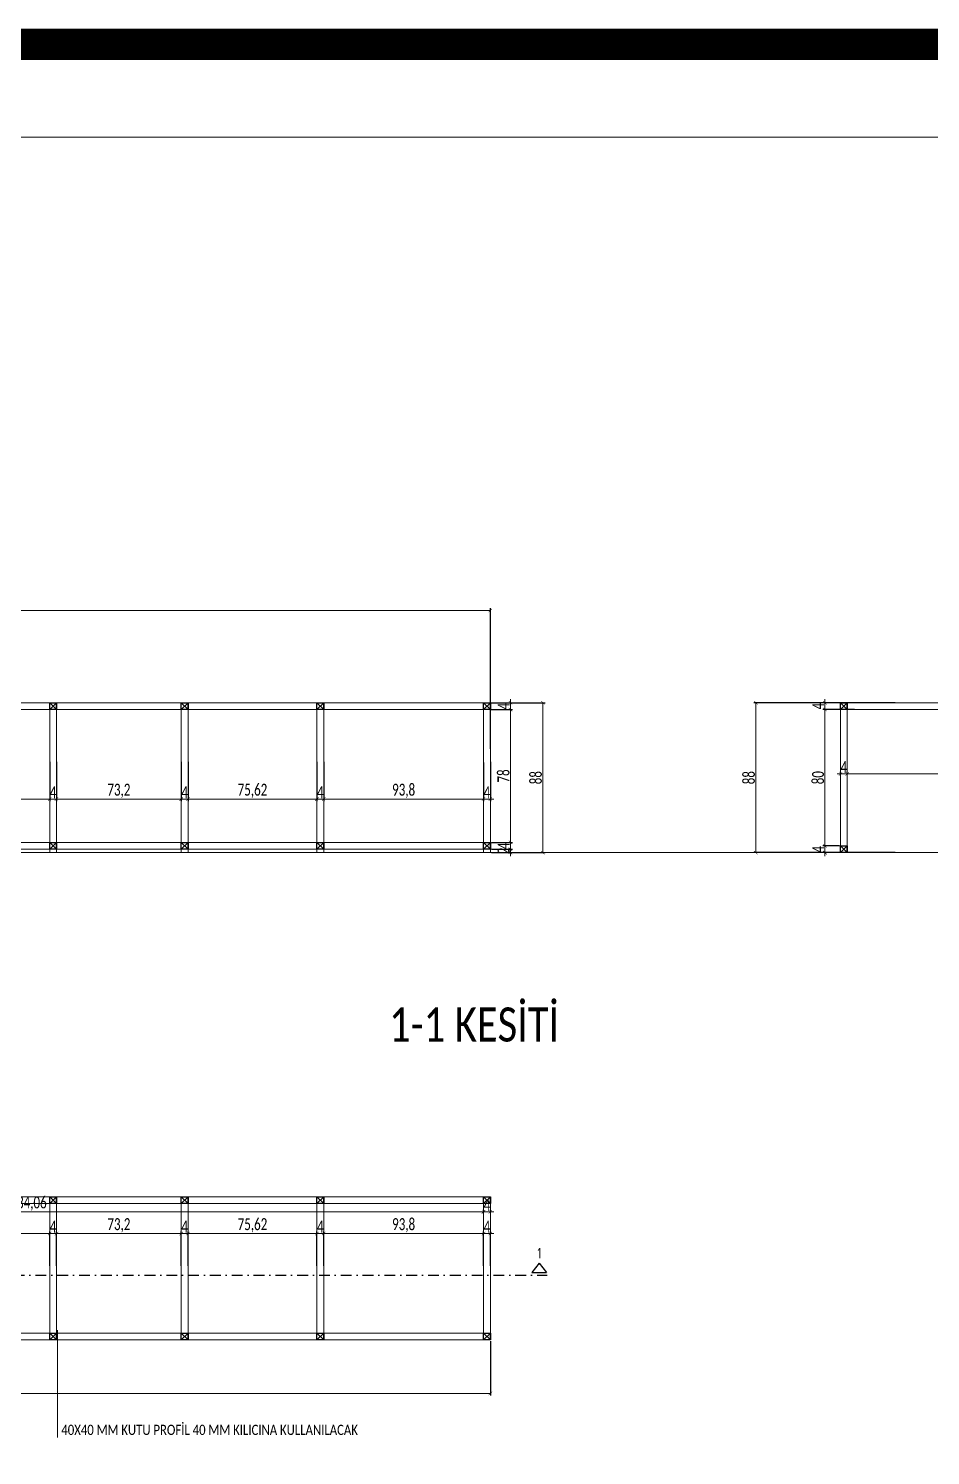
# Model space of a CAD drawing. Header units: millimetres. Extents: x -24 to 530668, y -246875 to -2983.
# Drawn here: x 273623 to 274152, y -109859 to -109021 of the extents above; entities that cross this region are included whole.
import ezdxf

# ---------------------------------------------------------------- set-up
doc = ezdxf.new("R2010")
doc.units = ezdxf.units.MM
doc.header["$PDMODE"] = 2
doc.linetypes.add('DASHDOT', pattern=[25.4, 12.7, -6.35, 0, -6.35])
doc.layers.get('0').update_dxf_attribs({"lineweight": 20})
for name, color, linetype, lineweight in [('demir-1', 103, 'Continuous', 20), ('kesitçizgisi', 7, 'DASHDOT', 25), ('KP', 167, 'Continuous', 30), ('makineekipman', 156, 'Continuous', 20), ('text', 1, 'Continuous', 20), ('ölçü', 251, 'Continuous', 5)]:
    doc.layers.add(name, color=color, linetype=linetype, lineweight=lineweight)
doc.layers.add('yazı', color=11, linetype='Continuous')
doc.styles.add('text2', font='calibri.ttf', dxfattribs={"width": 0.8})
doc.styles.add('Ölçü50', font='calibri.ttf', dxfattribs={"width": 0.7})
doc.dimstyles.new('ölçü10', dxfattribs={"dimtxt": 7, "dimasz": 2, "dimexe": 1.25, "dimexo": 0.625, "dimgap": 0.5, "dimtad": 1, "dimzin": 9, "dimtxsty": 'Ölçü50', "dimblk": 'ARCHTICK', "dimcen": 2, "dimclrd": 256, "dimclre": 256, "dimclrt": 1, "dimazin": 2, "dimtfac": 1, "dimtix": 1, "dimtmove": 0, "dimatfit": 3, "dimldrblk": 'ARCHTICK', "dimfxl": 1, "dimlwd": -1, "dimarcsym": 0})

# ---------------------------------------------------------------- blocks, each defined once
blk = doc.blocks.new('fdg')
at = {"layer": 'KP'}
blk.add_lwpolyline([(249315.5, -96506), (249319.5, -96506), (249319.5, -96510), (249315.5, -96510), (249315.5, -96506), (249319.5, -96510), (249319.5, -96506), (249315.5, -96510)], dxfattribs=at)
blk = doc.blocks.new('_ArchTick')
at = {"color": 0, "linetype": 'ByBlock', "const_width": 0.15}
blk.add_lwpolyline([(-0.5, -0.5), (0.5, 0.5)], dxfattribs=at)
blk = doc.blocks.new('*D288')
at = {"layer": 'DEFPOINTS', "color": 0, "transparency": 16777216}
for p in [(273634.94, -109728.56), (273429.9, -109748.07), (273634.94, -109748.07)]:
    blk.add_point(p, dxfattribs=at)
at = {"layer": 'ölçü', "lineweight": -2, "transparency": 16777216}
for p, q in [((273429.9, -109747.45), (273429.9, -109727.31)), ((273634.94, -109747.45), (273634.94, -109727.31))]:
    blk.add_line(p, q, dxfattribs=at)
at = {"layer": 'ölçü', "transparency": 16777216}
blk.add_line((273429.9, -109728.56), (273634.94, -109728.56), dxfattribs=at)
at = {"layer": 'ölçü', "transparency": 16777216, "xscale": 2, "yscale": 2, "zscale": 2, "rotation": 180}
blk.add_blockref('_ArchTick', (273429.9, -109728.56), dxfattribs=at)
at = {"layer": 'ölçü', "transparency": 16777216, "xscale": 2, "yscale": 2, "zscale": 2}
blk.add_blockref('_ArchTick', (273634.94, -109728.56), dxfattribs=at)
at = {"layer": 'ölçü', "color": 1, "transparency": 16777216, "insert": (273532.42, -109723.75), "char_height": 7, "attachment_point": 5, "style": 'Ölçü50'}
blk.add_mtext('205,05', dxfattribs=at)
blk = doc.blocks.new('*D289')
at = {"layer": 'DEFPOINTS', "color": 0, "transparency": 16777216}
for p in [(273638.94, -109728.56), (273634.94, -109748.07), (273638.94, -109748.07)]:
    blk.add_point(p, dxfattribs=at)
at = {"layer": 'ölçü', "lineweight": -2, "transparency": 16777216}
for p, q in [((273634.94, -109747.45), (273634.94, -109727.31)), ((273638.94, -109747.45), (273638.94, -109727.31))]:
    blk.add_line(p, q, dxfattribs=at)
at = {"layer": 'ölçü', "transparency": 16777216}
for p, q in [((273634.94, -109728.56), (273632.94, -109728.56)), ((273634.94, -109728.56), (273638.94, -109728.56)), ((273638.94, -109728.56), (273640.94, -109728.56))]:
    blk.add_line(p, q, dxfattribs=at)
at = {"layer": 'ölçü', "transparency": 16777216, "xscale": 2, "yscale": 2, "zscale": 2}
blk.add_blockref('_ArchTick', (273634.94, -109728.56), dxfattribs=at)
at = {"layer": 'ölçü', "transparency": 16777216, "xscale": 2, "yscale": 2, "zscale": 2, "rotation": 180}
blk.add_blockref('_ArchTick', (273638.94, -109728.56), dxfattribs=at)
at = {"layer": 'ölçü', "color": 1, "transparency": 16777216, "insert": (273636.94, -109724.55), "char_height": 7, "attachment_point": 5, "style": 'Ölçü50'}
blk.add_mtext('4', dxfattribs=at)
blk = doc.blocks.new('*D290')
at = {"layer": 'DEFPOINTS', "color": 0, "transparency": 16777216}
for p in [(273712.15, -109728.56), (273638.94, -109748.07), (273712.15, -109748.07)]:
    blk.add_point(p, dxfattribs=at)
at = {"layer": 'ölçü', "lineweight": -2, "transparency": 16777216}
for p, q in [((273638.94, -109747.45), (273638.94, -109727.31)), ((273712.15, -109747.45), (273712.15, -109727.31))]:
    blk.add_line(p, q, dxfattribs=at)
at = {"layer": 'ölçü', "transparency": 16777216}
blk.add_line((273638.94, -109728.56), (273712.15, -109728.56), dxfattribs=at)
at = {"layer": 'ölçü', "transparency": 16777216, "xscale": 2, "yscale": 2, "zscale": 2, "rotation": 180}
blk.add_blockref('_ArchTick', (273638.94, -109728.56), dxfattribs=at)
at = {"layer": 'ölçü', "transparency": 16777216, "xscale": 2, "yscale": 2, "zscale": 2}
blk.add_blockref('_ArchTick', (273712.15, -109728.56), dxfattribs=at)
at = {"layer": 'ölçü', "color": 1, "transparency": 16777216, "insert": (273675.55, -109723.75), "char_height": 7, "attachment_point": 5, "style": 'Ölçü50'}
blk.add_mtext('73,2', dxfattribs=at)
blk = doc.blocks.new('*D291')
at = {"layer": 'DEFPOINTS', "color": 0, "transparency": 16777216}
for p in [(273716.15, -109728.56), (273712.15, -109748.07), (273716.15, -109748.07)]:
    blk.add_point(p, dxfattribs=at)
at = {"layer": 'ölçü', "lineweight": -2, "transparency": 16777216}
for p, q in [((273712.15, -109747.45), (273712.15, -109727.31)), ((273716.15, -109747.45), (273716.15, -109727.31))]:
    blk.add_line(p, q, dxfattribs=at)
at = {"layer": 'ölçü', "transparency": 16777216}
for p, q in [((273712.15, -109728.56), (273710.15, -109728.56)), ((273712.15, -109728.56), (273716.15, -109728.56)), ((273716.15, -109728.56), (273718.15, -109728.56))]:
    blk.add_line(p, q, dxfattribs=at)
at = {"layer": 'ölçü', "transparency": 16777216, "xscale": 2, "yscale": 2, "zscale": 2}
blk.add_blockref('_ArchTick', (273712.15, -109728.56), dxfattribs=at)
at = {"layer": 'ölçü', "transparency": 16777216, "xscale": 2, "yscale": 2, "zscale": 2, "rotation": 180}
blk.add_blockref('_ArchTick', (273716.15, -109728.56), dxfattribs=at)
at = {"layer": 'ölçü', "color": 1, "transparency": 16777216, "insert": (273714.15, -109724.55), "char_height": 7, "attachment_point": 5, "style": 'Ölçü50'}
blk.add_mtext('4', dxfattribs=at)
blk = doc.blocks.new('*D292')
at = {"layer": 'DEFPOINTS', "color": 0, "transparency": 16777216}
for p in [(273791.77, -109728.56), (273716.15, -109748.07), (273791.77, -109748.07)]:
    blk.add_point(p, dxfattribs=at)
at = {"layer": 'ölçü', "lineweight": -2, "transparency": 16777216}
for p, q in [((273716.15, -109747.45), (273716.15, -109727.31)), ((273791.77, -109747.45), (273791.77, -109727.31))]:
    blk.add_line(p, q, dxfattribs=at)
at = {"layer": 'ölçü', "transparency": 16777216}
blk.add_line((273716.15, -109728.56), (273791.77, -109728.56), dxfattribs=at)
at = {"layer": 'ölçü', "transparency": 16777216, "xscale": 2, "yscale": 2, "zscale": 2, "rotation": 180}
blk.add_blockref('_ArchTick', (273716.15, -109728.56), dxfattribs=at)
at = {"layer": 'ölçü', "transparency": 16777216, "xscale": 2, "yscale": 2, "zscale": 2}
blk.add_blockref('_ArchTick', (273791.77, -109728.56), dxfattribs=at)
at = {"layer": 'ölçü', "color": 1, "transparency": 16777216, "insert": (273753.96, -109723.75), "char_height": 7, "attachment_point": 5, "style": 'Ölçü50'}
blk.add_mtext('75,62', dxfattribs=at)
blk = doc.blocks.new('*D293')
at = {"layer": 'DEFPOINTS', "color": 0, "transparency": 16777216}
for p in [(273795.77, -109728.56), (273791.77, -109748.07), (273795.77, -109748.07)]:
    blk.add_point(p, dxfattribs=at)
at = {"layer": 'ölçü', "lineweight": -2, "transparency": 16777216}
for p, q in [((273791.77, -109747.45), (273791.77, -109727.31)), ((273795.77, -109747.45), (273795.77, -109727.31))]:
    blk.add_line(p, q, dxfattribs=at)
at = {"layer": 'ölçü', "transparency": 16777216}
for p, q in [((273791.77, -109728.56), (273789.77, -109728.56)), ((273791.77, -109728.56), (273795.77, -109728.56)), ((273795.77, -109728.56), (273797.77, -109728.56))]:
    blk.add_line(p, q, dxfattribs=at)
at = {"layer": 'ölçü', "transparency": 16777216, "xscale": 2, "yscale": 2, "zscale": 2}
blk.add_blockref('_ArchTick', (273791.77, -109728.56), dxfattribs=at)
at = {"layer": 'ölçü', "transparency": 16777216, "xscale": 2, "yscale": 2, "zscale": 2, "rotation": 180}
blk.add_blockref('_ArchTick', (273795.77, -109728.56), dxfattribs=at)
at = {"layer": 'ölçü', "color": 1, "transparency": 16777216, "insert": (273793.77, -109724.55), "char_height": 7, "attachment_point": 5, "style": 'Ölçü50'}
blk.add_mtext('4', dxfattribs=at)
blk = doc.blocks.new('*D294')
at = {"layer": 'DEFPOINTS', "color": 0, "transparency": 16777216}
for p in [(273889.57, -109728.56), (273795.77, -109748.07), (273889.57, -109748.07)]:
    blk.add_point(p, dxfattribs=at)
at = {"layer": 'ölçü', "lineweight": -2, "transparency": 16777216}
for p, q in [((273795.77, -109747.45), (273795.77, -109727.31)), ((273889.57, -109747.45), (273889.57, -109727.31))]:
    blk.add_line(p, q, dxfattribs=at)
at = {"layer": 'ölçü', "transparency": 16777216}
blk.add_line((273795.77, -109728.56), (273889.57, -109728.56), dxfattribs=at)
at = {"layer": 'ölçü', "transparency": 16777216, "xscale": 2, "yscale": 2, "zscale": 2, "rotation": 180}
blk.add_blockref('_ArchTick', (273795.77, -109728.56), dxfattribs=at)
at = {"layer": 'ölçü', "transparency": 16777216, "xscale": 2, "yscale": 2, "zscale": 2}
blk.add_blockref('_ArchTick', (273889.57, -109728.56), dxfattribs=at)
at = {"layer": 'ölçü', "color": 1, "transparency": 16777216, "insert": (273842.67, -109723.75), "char_height": 7, "attachment_point": 5, "style": 'Ölçü50'}
blk.add_mtext('93,8', dxfattribs=at)
blk = doc.blocks.new('*D295')
at = {"layer": 'DEFPOINTS', "color": 0, "transparency": 16777216}
for p in [(273893.57, -109728.56), (273889.57, -109748.07), (273893.57, -109748.07)]:
    blk.add_point(p, dxfattribs=at)
at = {"layer": 'ölçü', "lineweight": -2, "transparency": 16777216}
for p, q in [((273889.57, -109747.45), (273889.57, -109727.31)), ((273893.57, -109747.45), (273893.57, -109727.31))]:
    blk.add_line(p, q, dxfattribs=at)
at = {"layer": 'ölçü', "transparency": 16777216}
for p, q in [((273889.57, -109728.56), (273887.57, -109728.56)), ((273889.57, -109728.56), (273893.57, -109728.56)), ((273893.57, -109728.56), (273895.57, -109728.56))]:
    blk.add_line(p, q, dxfattribs=at)
at = {"layer": 'ölçü', "transparency": 16777216, "xscale": 2, "yscale": 2, "zscale": 2}
blk.add_blockref('_ArchTick', (273889.57, -109728.56), dxfattribs=at)
at = {"layer": 'ölçü', "transparency": 16777216, "xscale": 2, "yscale": 2, "zscale": 2, "rotation": 180}
blk.add_blockref('_ArchTick', (273893.57, -109728.56), dxfattribs=at)
at = {"layer": 'ölçü', "color": 1, "transparency": 16777216, "insert": (273891.57, -109724.55), "char_height": 7, "attachment_point": 5, "style": 'Ölçü50'}
blk.add_mtext('4', dxfattribs=at)
blk = doc.blocks.new('*D297')
at = {"layer": 'DEFPOINTS', "color": 0, "transparency": 16777216}
for p in [(272827.69, -109791), (273893.57, -109791), (273893.57, -109822.35)]:
    blk.add_point(p, dxfattribs=at)
at = {"layer": 'ölçü', "lineweight": -2, "transparency": 16777216}
for p, q in [((272827.69, -109791.63), (272827.69, -109823.6)), ((273893.57, -109791.63), (273893.57, -109823.6))]:
    blk.add_line(p, q, dxfattribs=at)
at = {"layer": 'ölçü', "transparency": 16777216}
blk.add_line((272827.69, -109822.35), (273893.57, -109822.35), dxfattribs=at)
at = {"layer": 'ölçü', "transparency": 16777216, "xscale": 2, "yscale": 2, "zscale": 2, "rotation": 180}
blk.add_blockref('_ArchTick', (272827.69, -109822.35), dxfattribs=at)
at = {"layer": 'ölçü', "transparency": 16777216, "xscale": 2, "yscale": 2, "zscale": 2}
blk.add_blockref('_ArchTick', (273893.57, -109822.35), dxfattribs=at)
at = {"layer": 'ölçü', "color": 1, "transparency": 16777216, "insert": (273360.63, -109817.53), "char_height": 7, "attachment_point": 5, "style": 'Ölçü50'}
blk.add_mtext('1065,88', dxfattribs=at)
blk = doc.blocks.new('*D311')
at = {"layer": 'DEFPOINTS', "color": 0, "transparency": 16777216}
for p in [(273429.9, -109451.05), (273634.94, -109451.05), (273634.94, -109473.6)]:
    blk.add_point(p, dxfattribs=at)
at = {"layer": 'ölçü', "lineweight": -2, "transparency": 16777216}
for p, q in [((273429.9, -109451.68), (273429.9, -109474.85)), ((273634.94, -109451.68), (273634.94, -109474.85))]:
    blk.add_line(p, q, dxfattribs=at)
at = {"layer": 'ölçü', "transparency": 16777216}
blk.add_line((273429.9, -109473.6), (273634.94, -109473.6), dxfattribs=at)
at = {"layer": 'ölçü', "transparency": 16777216, "xscale": 2, "yscale": 2, "zscale": 2, "rotation": 180}
blk.add_blockref('_ArchTick', (273429.9, -109473.6), dxfattribs=at)
at = {"layer": 'ölçü', "transparency": 16777216, "xscale": 2, "yscale": 2, "zscale": 2}
blk.add_blockref('_ArchTick', (273634.94, -109473.6), dxfattribs=at)
at = {"layer": 'ölçü', "color": 1, "transparency": 16777216, "insert": (273532.42, -109468.78), "char_height": 7, "attachment_point": 5, "style": 'Ölçü50'}
blk.add_mtext('205,05', dxfattribs=at)
blk = doc.blocks.new('*D312')
at = {"layer": 'DEFPOINTS', "color": 0, "transparency": 16777216}
for p in [(273634.94, -109451.05), (273638.94, -109451.05), (273638.94, -109473.6)]:
    blk.add_point(p, dxfattribs=at)
at = {"layer": 'ölçü', "lineweight": -2, "transparency": 16777216}
for p, q in [((273634.94, -109451.68), (273634.94, -109474.85)), ((273638.94, -109451.68), (273638.94, -109474.85))]:
    blk.add_line(p, q, dxfattribs=at)
at = {"layer": 'ölçü', "transparency": 16777216}
for p, q in [((273634.94, -109473.6), (273632.94, -109473.6)), ((273634.94, -109473.6), (273638.94, -109473.6)), ((273638.94, -109473.6), (273640.94, -109473.6))]:
    blk.add_line(p, q, dxfattribs=at)
at = {"layer": 'ölçü', "transparency": 16777216, "xscale": 2, "yscale": 2, "zscale": 2}
blk.add_blockref('_ArchTick', (273634.94, -109473.6), dxfattribs=at)
at = {"layer": 'ölçü', "transparency": 16777216, "xscale": 2, "yscale": 2, "zscale": 2, "rotation": 180}
blk.add_blockref('_ArchTick', (273638.94, -109473.6), dxfattribs=at)
at = {"layer": 'ölçü', "color": 1, "transparency": 16777216, "insert": (273636.94, -109469.58), "char_height": 7, "attachment_point": 5, "style": 'Ölçü50'}
blk.add_mtext('4', dxfattribs=at)
blk = doc.blocks.new('*D313')
at = {"layer": 'DEFPOINTS', "color": 0, "transparency": 16777216}
for p in [(273638.94, -109451.05), (273712.15, -109451.05), (273712.15, -109473.6)]:
    blk.add_point(p, dxfattribs=at)
at = {"layer": 'ölçü', "lineweight": -2, "transparency": 16777216}
for p, q in [((273638.94, -109451.68), (273638.94, -109474.85)), ((273712.15, -109451.68), (273712.15, -109474.85))]:
    blk.add_line(p, q, dxfattribs=at)
at = {"layer": 'ölçü', "transparency": 16777216}
blk.add_line((273638.94, -109473.6), (273712.15, -109473.6), dxfattribs=at)
at = {"layer": 'ölçü', "transparency": 16777216, "xscale": 2, "yscale": 2, "zscale": 2, "rotation": 180}
blk.add_blockref('_ArchTick', (273638.94, -109473.6), dxfattribs=at)
at = {"layer": 'ölçü', "transparency": 16777216, "xscale": 2, "yscale": 2, "zscale": 2}
blk.add_blockref('_ArchTick', (273712.15, -109473.6), dxfattribs=at)
at = {"layer": 'ölçü', "color": 1, "transparency": 16777216, "insert": (273675.55, -109468.78), "char_height": 7, "attachment_point": 5, "style": 'Ölçü50'}
blk.add_mtext('73,2', dxfattribs=at)
blk = doc.blocks.new('*D314')
at = {"layer": 'DEFPOINTS', "color": 0, "transparency": 16777216}
for p in [(273712.15, -109451.05), (273716.15, -109451.05), (273716.15, -109473.6)]:
    blk.add_point(p, dxfattribs=at)
at = {"layer": 'ölçü', "lineweight": -2, "transparency": 16777216}
for p, q in [((273712.15, -109451.68), (273712.15, -109474.85)), ((273716.15, -109451.68), (273716.15, -109474.85))]:
    blk.add_line(p, q, dxfattribs=at)
at = {"layer": 'ölçü', "transparency": 16777216}
for p, q in [((273712.15, -109473.6), (273710.15, -109473.6)), ((273712.15, -109473.6), (273716.15, -109473.6)), ((273716.15, -109473.6), (273718.15, -109473.6))]:
    blk.add_line(p, q, dxfattribs=at)
at = {"layer": 'ölçü', "transparency": 16777216, "xscale": 2, "yscale": 2, "zscale": 2}
blk.add_blockref('_ArchTick', (273712.15, -109473.6), dxfattribs=at)
at = {"layer": 'ölçü', "transparency": 16777216, "xscale": 2, "yscale": 2, "zscale": 2, "rotation": 180}
blk.add_blockref('_ArchTick', (273716.15, -109473.6), dxfattribs=at)
at = {"layer": 'ölçü', "color": 1, "transparency": 16777216, "insert": (273714.15, -109469.58), "char_height": 7, "attachment_point": 5, "style": 'Ölçü50'}
blk.add_mtext('4', dxfattribs=at)
blk = doc.blocks.new('*D315')
at = {"layer": 'DEFPOINTS', "color": 0, "transparency": 16777216}
for p in [(273716.15, -109451.05), (273791.77, -109451.05), (273791.77, -109473.6)]:
    blk.add_point(p, dxfattribs=at)
at = {"layer": 'ölçü', "lineweight": -2, "transparency": 16777216}
for p, q in [((273716.15, -109451.68), (273716.15, -109474.85)), ((273791.77, -109451.68), (273791.77, -109474.85))]:
    blk.add_line(p, q, dxfattribs=at)
at = {"layer": 'ölçü', "transparency": 16777216}
blk.add_line((273716.15, -109473.6), (273791.77, -109473.6), dxfattribs=at)
at = {"layer": 'ölçü', "transparency": 16777216, "xscale": 2, "yscale": 2, "zscale": 2, "rotation": 180}
blk.add_blockref('_ArchTick', (273716.15, -109473.6), dxfattribs=at)
at = {"layer": 'ölçü', "transparency": 16777216, "xscale": 2, "yscale": 2, "zscale": 2}
blk.add_blockref('_ArchTick', (273791.77, -109473.6), dxfattribs=at)
at = {"layer": 'ölçü', "color": 1, "transparency": 16777216, "insert": (273753.96, -109468.78), "char_height": 7, "attachment_point": 5, "style": 'Ölçü50'}
blk.add_mtext('75,62', dxfattribs=at)
blk = doc.blocks.new('*D316')
at = {"layer": 'DEFPOINTS', "color": 0, "transparency": 16777216}
for p in [(273791.77, -109451.05), (273795.77, -109451.05), (273795.77, -109473.6)]:
    blk.add_point(p, dxfattribs=at)
at = {"layer": 'ölçü', "lineweight": -2, "transparency": 16777216}
for p, q in [((273791.77, -109451.68), (273791.77, -109474.85)), ((273795.77, -109451.68), (273795.77, -109474.85))]:
    blk.add_line(p, q, dxfattribs=at)
at = {"layer": 'ölçü', "transparency": 16777216}
for p, q in [((273791.77, -109473.6), (273789.77, -109473.6)), ((273791.77, -109473.6), (273795.77, -109473.6)), ((273795.77, -109473.6), (273797.77, -109473.6))]:
    blk.add_line(p, q, dxfattribs=at)
at = {"layer": 'ölçü', "transparency": 16777216, "xscale": 2, "yscale": 2, "zscale": 2}
blk.add_blockref('_ArchTick', (273791.77, -109473.6), dxfattribs=at)
at = {"layer": 'ölçü', "transparency": 16777216, "xscale": 2, "yscale": 2, "zscale": 2, "rotation": 180}
blk.add_blockref('_ArchTick', (273795.77, -109473.6), dxfattribs=at)
at = {"layer": 'ölçü', "color": 1, "transparency": 16777216, "insert": (273793.77, -109469.58), "char_height": 7, "attachment_point": 5, "style": 'Ölçü50'}
blk.add_mtext('4', dxfattribs=at)
blk = doc.blocks.new('*D317')
at = {"layer": 'DEFPOINTS', "color": 0, "transparency": 16777216}
for p in [(273795.77, -109451.05), (273889.57, -109451.42), (273889.57, -109473.6)]:
    blk.add_point(p, dxfattribs=at)
at = {"layer": 'ölçü', "lineweight": -2, "transparency": 16777216}
for p, q in [((273795.77, -109451.68), (273795.77, -109474.85)), ((273889.57, -109452.05), (273889.57, -109474.85))]:
    blk.add_line(p, q, dxfattribs=at)
at = {"layer": 'ölçü', "transparency": 16777216}
blk.add_line((273795.77, -109473.6), (273889.57, -109473.6), dxfattribs=at)
at = {"layer": 'ölçü', "transparency": 16777216, "xscale": 2, "yscale": 2, "zscale": 2, "rotation": 180}
blk.add_blockref('_ArchTick', (273795.77, -109473.6), dxfattribs=at)
at = {"layer": 'ölçü', "transparency": 16777216, "xscale": 2, "yscale": 2, "zscale": 2}
blk.add_blockref('_ArchTick', (273889.57, -109473.6), dxfattribs=at)
at = {"layer": 'ölçü', "color": 1, "transparency": 16777216, "insert": (273842.67, -109468.78), "char_height": 7, "attachment_point": 5, "style": 'Ölçü50'}
blk.add_mtext('93,8', dxfattribs=at)
blk = doc.blocks.new('*D318')
at = {"layer": 'DEFPOINTS', "color": 0, "transparency": 16777216}
for p in [(273889.57, -109451.42), (273893.57, -109451.05), (273893.57, -109473.6)]:
    blk.add_point(p, dxfattribs=at)
at = {"layer": 'ölçü', "lineweight": -2, "transparency": 16777216}
for p, q in [((273893.57, -109451.68), (273893.57, -109474.85)), ((273889.57, -109452.05), (273889.57, -109474.85))]:
    blk.add_line(p, q, dxfattribs=at)
at = {"layer": 'ölçü', "transparency": 16777216}
for p, q in [((273889.57, -109473.6), (273887.57, -109473.6)), ((273889.57, -109473.6), (273893.57, -109473.6)), ((273893.57, -109473.6), (273895.57, -109473.6))]:
    blk.add_line(p, q, dxfattribs=at)
at = {"layer": 'ölçü', "transparency": 16777216, "xscale": 2, "yscale": 2, "zscale": 2}
blk.add_blockref('_ArchTick', (273889.57, -109473.6), dxfattribs=at)
at = {"layer": 'ölçü', "transparency": 16777216, "xscale": 2, "yscale": 2, "zscale": 2, "rotation": 180}
blk.add_blockref('_ArchTick', (273893.57, -109473.6), dxfattribs=at)
at = {"layer": 'ölçü', "color": 1, "transparency": 16777216, "insert": (273891.57, -109469.58), "char_height": 7, "attachment_point": 5, "style": 'Ölçü50'}
blk.add_mtext('4', dxfattribs=at)
blk = doc.blocks.new('*D319')
at = {"layer": 'DEFPOINTS', "color": 0, "transparency": 16777216}
for p in [(273893.38, -109417.03), (273893.38, -109421.03), (273905.38, -109421.03)]:
    blk.add_point(p, dxfattribs=at)
at = {"layer": 'ölçü', "lineweight": -2, "transparency": 16777216}
for p, q in [((273894.01, -109417.03), (273906.63, -109417.03)), ((273894.01, -109421.03), (273906.63, -109421.03))]:
    blk.add_line(p, q, dxfattribs=at)
at = {"layer": 'ölçü', "transparency": 16777216}
for p, q in [((273905.38, -109417.03), (273905.38, -109415.03)), ((273905.38, -109417.03), (273905.38, -109421.03)), ((273905.38, -109421.03), (273905.38, -109423.03))]:
    blk.add_line(p, q, dxfattribs=at)
at = {"layer": 'ölçü', "transparency": 16777216, "xscale": 2, "yscale": 2, "zscale": 2}
for p, rotation in [((273905.38, -109417.03), 270), ((273905.38, -109421.03), 90)]:
    blk.add_blockref('_ArchTick', p, dxfattribs=dict(at, rotation=rotation))
at = {"layer": 'ölçü', "color": 1, "transparency": 16777216, "insert": (273901.36, -109419.03), "char_height": 7, "attachment_point": 5, "rotation": 90, "style": 'Ölçü50'}
blk.add_mtext('4', dxfattribs=at)
blk = doc.blocks.new('*D320')
at = {"layer": 'DEFPOINTS', "color": 0, "transparency": 16777216}
for p in [(273893.38, -109421.03), (273893.57, -109499.03), (273905.38, -109499.03)]:
    blk.add_point(p, dxfattribs=at)
at = {"layer": 'ölçü', "lineweight": -2, "transparency": 16777216}
for p, q in [((273894.01, -109421.03), (273906.63, -109421.03)), ((273894.19, -109499.03), (273906.63, -109499.03))]:
    blk.add_line(p, q, dxfattribs=at)
at = {"layer": 'ölçü', "transparency": 16777216}
blk.add_line((273905.38, -109421.03), (273905.38, -109499.03), dxfattribs=at)
at = {"layer": 'ölçü', "transparency": 16777216, "xscale": 2, "yscale": 2, "zscale": 2}
for p, rotation in [((273905.38, -109421.03), 90), ((273905.38, -109499.03), 270)]:
    blk.add_blockref('_ArchTick', p, dxfattribs=dict(at, rotation=rotation))
at = {"layer": 'ölçü', "color": 1, "transparency": 16777216, "insert": (273901.29, -109460.03), "char_height": 7, "attachment_point": 5, "rotation": 90, "style": 'Ölçü50'}
blk.add_mtext('78', dxfattribs=at)
blk = doc.blocks.new('*D321')
at = {"layer": 'DEFPOINTS', "color": 0, "transparency": 16777216}
for p in [(273893.57, -109499.03), (273893.57, -109503.03), (273905.38, -109503.03)]:
    blk.add_point(p, dxfattribs=at)
at = {"layer": 'ölçü', "lineweight": -2, "transparency": 16777216}
for p, q in [((273894.19, -109499.03), (273906.63, -109499.03)), ((273894.19, -109503.03), (273906.63, -109503.03))]:
    blk.add_line(p, q, dxfattribs=at)
at = {"layer": 'ölçü', "transparency": 16777216}
for p, q in [((273905.38, -109499.03), (273905.38, -109497.03)), ((273905.38, -109499.03), (273905.38, -109503.03)), ((273905.38, -109503.03), (273905.38, -109505.03))]:
    blk.add_line(p, q, dxfattribs=at)
at = {"layer": 'ölçü', "transparency": 16777216, "xscale": 2, "yscale": 2, "zscale": 2}
for p, rotation in [((273905.38, -109499.03), 270), ((273905.38, -109503.03), 90)]:
    blk.add_blockref('_ArchTick', p, dxfattribs=dict(at, rotation=rotation))
at = {"layer": 'ölçü', "color": 1, "transparency": 16777216, "insert": (273901.36, -109501.03), "char_height": 7, "attachment_point": 5, "rotation": 90, "style": 'Ölçü50'}
blk.add_mtext('4', dxfattribs=at)
blk = doc.blocks.new('*D322')
at = {"layer": 'DEFPOINTS', "color": 0, "transparency": 16777216}
for p in [(273893.57, -109503.03), (273893.57, -109505.03), (273905.38, -109505.03)]:
    blk.add_point(p, dxfattribs=at)
at = {"layer": 'ölçü', "transparency": 16777216}
for p, q in [((273905.38, -109503.03), (273905.38, -109501.03)), ((273905.38, -109503.03), (273905.38, -109505.03)), ((273905.38, -109505.03), (273905.38, -109507.03))]:
    blk.add_line(p, q, dxfattribs=at)
at = {"layer": 'ölçü', "lineweight": -2, "transparency": 16777216}
for p, q in [((273894.19, -109503.03), (273906.63, -109503.03)), ((273894.19, -109505.03), (273906.63, -109505.03))]:
    blk.add_line(p, q, dxfattribs=at)
at = {"layer": 'ölçü', "transparency": 16777216, "xscale": 2, "yscale": 2, "zscale": 2}
for p, rotation in [((273905.38, -109503.03), 270), ((273905.38, -109505.03), 90)]:
    blk.add_blockref('_ArchTick', p, dxfattribs=dict(at, rotation=rotation))
at = {"layer": 'ölçü', "color": 1, "transparency": 16777216, "insert": (273901.34, -109504.03), "char_height": 7, "attachment_point": 5, "rotation": 90, "style": 'Ölçü50'}
blk.add_mtext('2', dxfattribs=at)
blk = doc.blocks.new('*D328')
at = {"layer": 'DEFPOINTS', "color": 0, "transparency": 16777216}
for p in [(273897.23, -109417.03), (273896, -109505.03), (273924.4, -109505.03)]:
    blk.add_point(p, dxfattribs=at)
at = {"layer": 'ölçü', "lineweight": -2, "transparency": 16777216}
for p, q in [((273897.85, -109417.03), (273925.65, -109417.03)), ((273896.63, -109505.03), (273925.65, -109505.03))]:
    blk.add_line(p, q, dxfattribs=at)
at = {"layer": 'ölçü', "transparency": 16777216}
blk.add_line((273924.4, -109417.03), (273924.4, -109505.03), dxfattribs=at)
at = {"layer": 'ölçü', "transparency": 16777216, "xscale": 2, "yscale": 2, "zscale": 2}
for p, rotation in [((273924.4, -109417.03), 90), ((273924.4, -109505.03), 270)]:
    blk.add_blockref('_ArchTick', p, dxfattribs=dict(at, rotation=rotation))
at = {"layer": 'ölçü', "color": 1, "transparency": 16777216, "insert": (273920.31, -109461.03), "char_height": 7, "attachment_point": 5, "rotation": 90, "style": 'Ölçü50'}
blk.add_mtext('88', dxfattribs=at)
blk = doc.blocks.new('*D342')
at = {"layer": 'DEFPOINTS', "color": 0, "transparency": 16777216}
for p in [(273893.57, -109362.87), (273893.57, -109444.75), (272827.69, -109462.01)]:
    blk.add_point(p, dxfattribs=at)
at = {"layer": 'ölçü', "lineweight": -2, "transparency": 16777216}
for p, q in [((272827.69, -109461.38), (272827.69, -109361.62)), ((273893.57, -109444.12), (273893.57, -109361.62))]:
    blk.add_line(p, q, dxfattribs=at)
at = {"layer": 'ölçü', "transparency": 16777216}
blk.add_line((272827.69, -109362.87), (273893.57, -109362.87), dxfattribs=at)
at = {"layer": 'ölçü', "transparency": 16777216, "xscale": 2, "yscale": 2, "zscale": 2, "rotation": 180}
blk.add_blockref('_ArchTick', (272827.69, -109362.87), dxfattribs=at)
at = {"layer": 'ölçü', "transparency": 16777216, "xscale": 2, "yscale": 2, "zscale": 2}
blk.add_blockref('_ArchTick', (273893.57, -109362.87), dxfattribs=at)
at = {"layer": 'ölçü', "color": 1, "transparency": 16777216, "insert": (273360.63, -109358.05), "char_height": 7, "attachment_point": 5, "style": 'Ölçü50'}
blk.add_mtext('1065,88', dxfattribs=at)
blk = doc.blocks.new('*D343')
at = {"layer": 'DEFPOINTS', "color": 0, "transparency": 16777216}
for p in [(274108, -109417.03), (274089.98, -109421.03), (274108, -109421.03)]:
    blk.add_point(p, dxfattribs=at)
at = {"layer": 'ölçü', "lineweight": -2, "transparency": 16777216}
for p, q in [((274107.37, -109417.03), (274088.73, -109417.03)), ((274107.37, -109421.03), (274088.73, -109421.03))]:
    blk.add_line(p, q, dxfattribs=at)
at = {"layer": 'ölçü', "transparency": 16777216}
for p, q in [((274089.98, -109417.03), (274089.98, -109415.03)), ((274089.98, -109417.03), (274089.98, -109421.03)), ((274089.98, -109421.03), (274089.98, -109423.03))]:
    blk.add_line(p, q, dxfattribs=at)
at = {"layer": 'ölçü', "transparency": 16777216, "xscale": 2, "yscale": 2, "zscale": 2}
for p, rotation in [((274089.98, -109417.03), 270), ((274089.98, -109421.03), 90)]:
    blk.add_blockref('_ArchTick', p, dxfattribs=dict(at, rotation=rotation))
at = {"layer": 'ölçü', "color": 1, "transparency": 16777216, "insert": (274085.97, -109419.03), "char_height": 7, "attachment_point": 5, "rotation": 90, "style": 'Ölçü50'}
blk.add_mtext('4', dxfattribs=at)
blk = doc.blocks.new('*D344')
at = {"layer": 'DEFPOINTS', "color": 0, "transparency": 16777216}
for p in [(274108, -109421.03), (274089.98, -109501.03), (274099.05, -109501.03)]:
    blk.add_point(p, dxfattribs=at)
at = {"layer": 'ölçü', "lineweight": -2, "transparency": 16777216}
for p, q in [((274107.37, -109421.03), (274088.73, -109421.03)), ((274098.43, -109501.03), (274088.73, -109501.03))]:
    blk.add_line(p, q, dxfattribs=at)
at = {"layer": 'ölçü', "transparency": 16777216}
blk.add_line((274089.98, -109421.03), (274089.98, -109501.03), dxfattribs=at)
at = {"layer": 'ölçü', "transparency": 16777216, "xscale": 2, "yscale": 2, "zscale": 2}
for p, rotation in [((274089.98, -109421.03), 90), ((274089.98, -109501.03), 270)]:
    blk.add_blockref('_ArchTick', p, dxfattribs=dict(at, rotation=rotation))
at = {"layer": 'ölçü', "color": 1, "transparency": 16777216, "insert": (274085.9, -109461.03), "char_height": 7, "attachment_point": 5, "rotation": 90, "style": 'Ölçü50'}
blk.add_mtext('80', dxfattribs=at)
blk = doc.blocks.new('*D345')
at = {"layer": 'DEFPOINTS', "color": 0, "transparency": 16777216}
for p in [(274099.05, -109501.03), (274089.98, -109505.03), (274099.05, -109505.03)]:
    blk.add_point(p, dxfattribs=at)
at = {"layer": 'ölçü', "lineweight": -2, "transparency": 16777216}
for p, q in [((274098.43, -109501.03), (274088.73, -109501.03)), ((274098.43, -109505.03), (274088.73, -109505.03))]:
    blk.add_line(p, q, dxfattribs=at)
at = {"layer": 'ölçü', "transparency": 16777216}
for p, q in [((274089.98, -109501.03), (274089.98, -109499.03)), ((274089.98, -109501.03), (274089.98, -109505.03)), ((274089.98, -109505.03), (274089.98, -109507.03))]:
    blk.add_line(p, q, dxfattribs=at)
at = {"layer": 'ölçü', "transparency": 16777216, "xscale": 2, "yscale": 2, "zscale": 2}
for p, rotation in [((274089.98, -109501.03), 270), ((274089.98, -109505.03), 90)]:
    blk.add_blockref('_ArchTick', p, dxfattribs=dict(at, rotation=rotation))
at = {"layer": 'ölçü', "color": 1, "transparency": 16777216, "insert": (274085.97, -109503.03), "char_height": 7, "attachment_point": 5, "rotation": 90, "style": 'Ölçü50'}
blk.add_mtext('4', dxfattribs=at)
blk = doc.blocks.new('*D346')
at = {"layer": 'DEFPOINTS', "color": 0, "transparency": 16777216}
for p in [(274099.05, -109458.86), (274103.05, -109458.86), (274103.05, -109458.86)]:
    blk.add_point(p, dxfattribs=at)
at = {"layer": 'ölçü', "transparency": 16777216}
for p, q in [((274099.05, -109458.86), (274097.05, -109458.86)), ((274099.05, -109458.86), (274103.05, -109458.86)), ((274103.05, -109458.86), (274105.05, -109458.86))]:
    blk.add_line(p, q, dxfattribs=at)
at = {"layer": 'ölçü', "lineweight": -2, "transparency": 16777216}
for p, q in [((274099.05, -109458.23), (274099.05, -109457.61)), ((274103.05, -109458.23), (274103.05, -109457.61))]:
    blk.add_line(p, q, dxfattribs=at)
at = {"layer": 'ölçü', "transparency": 16777216, "xscale": 2, "yscale": 2, "zscale": 2}
blk.add_blockref('_ArchTick', (274099.05, -109458.86), dxfattribs=at)
at = {"layer": 'ölçü', "transparency": 16777216, "xscale": 2, "yscale": 2, "zscale": 2, "rotation": 180}
blk.add_blockref('_ArchTick', (274103.05, -109458.86), dxfattribs=at)
at = {"layer": 'ölçü', "color": 1, "transparency": 16777216, "insert": (274101.05, -109454.84), "char_height": 7, "attachment_point": 5, "style": 'Ölçü50'}
blk.add_mtext('4', dxfattribs=at)
blk = doc.blocks.new('*D347')
at = {"layer": 'DEFPOINTS', "color": 0, "transparency": 16777216}
for p in [(274103.05, -109458.86), (274356.3, -109458.86), (274356.3, -109458.86)]:
    blk.add_point(p, dxfattribs=at)
at = {"layer": 'ölçü', "lineweight": -2, "transparency": 16777216}
for p, q in [((274103.05, -109458.23), (274103.05, -109457.61)), ((274356.3, -109458.23), (274356.3, -109457.61))]:
    blk.add_line(p, q, dxfattribs=at)
at = {"layer": 'ölçü', "transparency": 16777216}
blk.add_line((274103.05, -109458.86), (274356.3, -109458.86), dxfattribs=at)
at = {"layer": 'ölçü', "transparency": 16777216, "xscale": 2, "yscale": 2, "zscale": 2, "rotation": 180}
blk.add_blockref('_ArchTick', (274103.05, -109458.86), dxfattribs=at)
at = {"layer": 'ölçü', "transparency": 16777216, "xscale": 2, "yscale": 2, "zscale": 2}
blk.add_blockref('_ArchTick', (274356.3, -109458.86), dxfattribs=at)
at = {"layer": 'ölçü', "color": 1, "transparency": 16777216, "insert": (274229.68, -109454.04), "char_height": 7, "attachment_point": 5, "style": 'Ölçü50'}
blk.add_mtext('253,25', dxfattribs=at)
blk = doc.blocks.new('*D354')
at = {"layer": 'DEFPOINTS', "color": 0, "transparency": 16777216}
for p in [(274131.73, -109417.03), (274049.42, -109505.03), (274131.73, -109505.03)]:
    blk.add_point(p, dxfattribs=at)
at = {"layer": 'ölçü', "lineweight": -2, "transparency": 16777216}
for p, q in [((274131.11, -109417.03), (274048.17, -109417.03)), ((274131.11, -109505.03), (274048.17, -109505.03))]:
    blk.add_line(p, q, dxfattribs=at)
at = {"layer": 'ölçü', "transparency": 16777216}
blk.add_line((274049.42, -109417.03), (274049.42, -109505.03), dxfattribs=at)
at = {"layer": 'ölçü', "transparency": 16777216, "xscale": 2, "yscale": 2, "zscale": 2}
for p, rotation in [((274049.42, -109417.03), 90), ((274049.42, -109505.03), 270)]:
    blk.add_blockref('_ArchTick', p, dxfattribs=dict(at, rotation=rotation))
at = {"layer": 'ölçü', "color": 1, "transparency": 16777216, "insert": (274045.33, -109461.03), "char_height": 7, "attachment_point": 5, "rotation": 90, "style": 'Ölçü50'}
blk.add_mtext('88', dxfattribs=at)
blk = doc.blocks.new('*D385')
at = {"layer": 'DEFPOINTS', "color": 0, "transparency": 16777216}
for p in [(273355.51, -109715.8), (273889.57, -109715.8), (273889.57, -109715.8)]:
    blk.add_point(p, dxfattribs=at)
at = {"layer": 'ölçü', "lineweight": -2, "transparency": 16777216}
for p, q in [((273355.51, -109715.18), (273355.51, -109714.55)), ((273889.57, -109715.18), (273889.57, -109714.55))]:
    blk.add_line(p, q, dxfattribs=at)
at = {"layer": 'ölçü', "transparency": 16777216}
blk.add_line((273355.51, -109715.8), (273889.57, -109715.8), dxfattribs=at)
at = {"layer": 'ölçü', "transparency": 16777216, "xscale": 2, "yscale": 2, "zscale": 2, "rotation": 180}
blk.add_blockref('_ArchTick', (273355.51, -109715.8), dxfattribs=at)
at = {"layer": 'ölçü', "transparency": 16777216, "xscale": 2, "yscale": 2, "zscale": 2}
blk.add_blockref('_ArchTick', (273889.57, -109715.8), dxfattribs=at)
at = {"layer": 'ölçü', "color": 1, "transparency": 16777216, "insert": (273622.54, -109710.99), "char_height": 7, "attachment_point": 5, "style": 'Ölçü50'}
blk.add_mtext('534,06', dxfattribs=at)
blk = doc.blocks.new('*D386')
at = {"layer": 'DEFPOINTS', "color": 0, "transparency": 16777216}
for p in [(273889.57, -109715.8), (273893.57, -109715.8), (273893.57, -109715.8)]:
    blk.add_point(p, dxfattribs=at)
at = {"layer": 'ölçü', "transparency": 16777216}
for p, q in [((273889.57, -109715.8), (273887.57, -109715.8)), ((273889.57, -109715.8), (273893.57, -109715.8)), ((273893.57, -109715.8), (273895.57, -109715.8))]:
    blk.add_line(p, q, dxfattribs=at)
at = {"layer": 'ölçü', "lineweight": -2, "transparency": 16777216}
for p, q in [((273889.57, -109715.18), (273889.57, -109714.55)), ((273893.57, -109715.18), (273893.57, -109714.55))]:
    blk.add_line(p, q, dxfattribs=at)
at = {"layer": 'ölçü', "transparency": 16777216, "xscale": 2, "yscale": 2, "zscale": 2}
blk.add_blockref('_ArchTick', (273889.57, -109715.8), dxfattribs=at)
at = {"layer": 'ölçü', "transparency": 16777216, "xscale": 2, "yscale": 2, "zscale": 2, "rotation": 180}
blk.add_blockref('_ArchTick', (273893.57, -109715.8), dxfattribs=at)
at = {"layer": 'ölçü', "color": 1, "transparency": 16777216, "insert": (273891.57, -109711.79), "char_height": 7, "attachment_point": 5, "style": 'Ölçü50'}
blk.add_mtext('4', dxfattribs=at)

msp = doc.modelspace()

# ---------------------------------------------------------------- linework, layer by layer
at = {"color": 1, "const_width": 18.492}
msp.add_lwpolyline([(269213.704, -109030.619), (275060.383, -109030.619), (275060.383, -110583.763), (269213.704, -110583.763)], close=True, dxfattribs=at)
msp.add_lwpolyline([(272744.997, -109085.085), (274993.667, -109085.085), (274993.667, -110499.494), (272744.997, -110499.494)], close=True)
at = {"layer": 'demir-1'}
for p, q in [((273094.257, -109417.03), (273893.568, -109417.03)), ((273638.944, -109505.03), (273638.944, -109417.03)), ((273716.149, -109505.03), (273716.149, -109417.03)), ((273795.769, -109505.03), (273795.769, -109417.03)), ((273893.568, -109505.03), (273893.568, -109417.03)), ((273094.257, -109421.03), (273893.568, -109421.03)), ((272827.692, -109791.001), (273893.568, -109791.001))]:
    msp.add_line(p, q, dxfattribs=at)
for points in [[(273634.944, -109417.03), (273634.944, -109505.03), (273638.944, -109505.03)], [(273712.149, -109417.03), (273712.149, -109505.03), (273716.149, -109505.03)], [(273791.769, -109417.03), (273791.769, -109505.03), (273795.769, -109505.03)], [(273889.568, -109417.03), (273889.568, -109505.03), (273893.568, -109505.03)], [(274099.054, -109417.03), (274099.054, -109505.03), (274103.054, -109505.03), (274103.054, -109417.03)], [(274099.054, -109417.03), (274360.304, -109417.03)], [(274360.304, -109421.03), (274099.054, -109421.03)], [(273889.568, -109499.03), (272831.692, -109499.03)], [(273893.568, -109503.03), (272827.692, -109503.03)], [(273351.506, -109707.001), (273893.568, -109707.001)], [(273351.506, -109711.001), (273893.568, -109711.001)], [(273634.944, -109707.001), (273634.944, -109791.001)], [(273638.944, -109707.001), (273638.944, -109791.001)], [(273712.149, -109707.001), (273712.149, -109791.001)], [(273716.149, -109707.001), (273716.149, -109791.001)], [(273791.769, -109707.001), (273791.769, -109791.001)], [(273795.769, -109707.001), (273795.769, -109791.001)], [(273889.568, -109707.001), (273889.568, -109791.001)], [(273893.568, -109707.001), (273893.568, -109791.001)], [(272831.692, -109787.001), (273893.568, -109787.001)]]:
    msp.add_lwpolyline(points, dxfattribs=at)
at = {"layer": 'kesitçizgisi', "ltscale": 0.5}
msp.add_line((272769.02, -109753.009), (273926.936, -109753.009), dxfattribs=at)
at = {"layer": 'kesitçizgisi'}
for p, q in [((273922.223, -109745.853), (273917.997, -109751.485)), ((273917.997, -109751.485), (273926.449, -109751.485)), ((273922.223, -109745.853), (273926.449, -109751.485))]:
    msp.add_line(p, q, dxfattribs=at)
at = {"layer": 'ölçü'}
msp.add_lwpolyline([(274963.482, -109505.03), (272718.169, -109505.03)], dxfattribs=at)
at = {"layer": 'ölçü', "color": 11, "elevation": 0}
msp.add_lwpolyline([(273639.559, -109785.311), (273639.559, -109848.258)], dxfattribs=at)

# ---------------------------------------------------------------- block references
at = {"layer": 'makineekipman'}
for p in [(24319.446, -12911.03), (24396.65, -12911.03), (24476.271, -12911.03), (24574.069, -12911.03), (24783.555, -12911.03), (24319.446, -12993.03), (24396.65, -12993.03), (24476.271, -12993.03), (24574.069, -12993.03), (24783.555, -12995.03), (24319.446, -13201.001), (24396.65, -13201.001), (24476.271, -13201.001), (24574.069, -13201.001), (24319.446, -13281.001), (24396.65, -13281.001), (24476.271, -13281.001), (24574.069, -13281.001)]:
    msp.add_blockref('fdg', p, dxfattribs=at)

# ---------------------------------------------------------------- texts
at = {"insert": (273641.767, -109840.78), "char_height": 6, "width": 1120.30164, "attachment_point": 1, "style": 'text2'}
msp.add_mtext('{\\fCalibri Light|b0|i0|c162|p34;40X40 MM KUTU PROFİL 40 MM KILICINA KULLANILACAK}', dxfattribs=at)
at = {"layer": 'text', "color": 1, "insert": (273924.011, -109737.046), "char_height": 6, "width": 84.41262, "attachment_point": 3, "style": 'Ölçü50'}
msp.add_mtext('{\\fLucida Sans Unicode|b0|i0|c162|p34;1}', dxfattribs=at)
at = {"layer": 'yazı', "insert": (273834.159, -109595.888), "char_height": 20, "attachment_point": 1, "style": 'text2'}
msp.add_mtext_dynamic_manual_height_columns('1-1 KESİTİ', width=208.90446, gutter_width=12.5, heights=[0], dxfattribs=at)

# ---------------------------------------------------------------- dimensions: what is measured, and where the dimension line sits
at = {"layer": 'ölçü'}
for base, p1, p2, picture, middle in [((273893.568, -109362.868), (272827.692, -109462.009), (273893.568, -109444.75), '*D342', (273360.63, -109358.052)), ((274103.054, -109458.859), (274099.054, -109458.859), (274103.054, -109458.859), '*D346', (274101.054, -109454.843)), ((273893.568, -109822.35), (272827.692, -109791.001), (273893.568, -109791.001), '*D297', (273360.63, -109817.534))]:
    dim = msp.add_linear_dim(base=base, p1=p1, p2=p2, dimstyle='ölçü10', dxfattribs=at)
    dim.commit()
    dim.dimension.update_dxf_attribs({"geometry": picture, "text_midpoint": middle})
for base, p1, p2, picture, middle in [((273905.378, -109421.03), (273893.383, -109417.03), (273893.383, -109421.03), '*D319', (273901.362, -109419.03)), ((273924.396, -109505.03), (273897.23, -109417.03), (273896, -109505.03), '*D328', (273920.31, -109461.03)), ((274049.416, -109505.03), (274131.733, -109417.03), (274131.733, -109505.03), '*D354', (274045.329, -109461.03)), ((274089.983, -109421.03), (274107.999, -109417.03), (274107.999, -109421.03), '*D343', (274085.967, -109419.03))]:
    dim = msp.add_linear_dim(base=base, p1=p1, p2=p2, angle=90, dimstyle='ölçü10', dxfattribs=at)
    dim.commit()
    dim.dimension.update_dxf_attribs({"geometry": picture, "text_midpoint": middle})
for base, p1, p2, picture, middle in [((273905.378, -109499.03), (273893.383, -109421.03), (273893.568, -109499.03), '*D320', (273901.292, -109460.03)), ((274089.983, -109501.03), (274107.999, -109421.03), (274099.054, -109501.03), '*D344', (274085.897, -109461.03)), ((273905.378, -109503.03), (273893.568, -109499.03), (273893.568, -109503.03), '*D321', (273901.362, -109501.03)), ((273905.378, -109505.03), (273893.568, -109503.03), (273893.568, -109505.03), '*D322', (273901.343, -109504.03)), ((274089.983, -109505.03), (274099.054, -109501.03), (274099.054, -109505.03), '*D345', (274085.967, -109503.03))]:
    dim = msp.add_linear_dim(base=base, p1=p1, p2=p2, angle=90, dimstyle='ölçü10', override={"dimtmove": 1}, dxfattribs=at)
    dim.commit()
    dim.dimension.update_dxf_attribs({"geometry": picture, "text_midpoint": middle})
for base, p1, p2, picture, middle in [((273634.944, -109473.6), (273429.895, -109451.055), (273634.944, -109451.055), '*D311', (273532.42, -109468.784)), ((273638.944, -109473.6), (273634.944, -109451.055), (273638.944, -109451.055), '*D312', (273636.944, -109469.584)), ((273712.1487, -109473.5999), (273638.9444, -109451.0548), (273712.1487, -109451.0548), '*D313', (273675.5465, -109468.7841)), ((273716.149, -109473.6), (273712.149, -109451.055), (273716.149, -109451.055), '*D314', (273714.149, -109469.584)), ((273791.769, -109473.6), (273716.149, -109451.055), (273791.769, -109451.055), '*D315', (273753.959, -109468.784)), ((273795.769, -109473.6), (273791.769, -109451.055), (273795.769, -109451.055), '*D316', (273793.769, -109469.584)), ((273889.568, -109473.6), (273795.769, -109451.055), (273889.568, -109451.421), '*D317', (273842.668, -109468.784)), ((273893.568, -109473.6), (273889.568, -109451.421), (273893.568, -109451.055), '*D318', (273891.568, -109469.584)), ((274356.304, -109458.859), (274103.054, -109458.859), (274356.304, -109458.859), '*D347', (274229.679, -109454.043)), ((273889.568, -109715.803), (273355.506, -109715.803), (273889.568, -109715.803), '*D385', (273622.537, -109710.988)), ((273893.568, -109715.803), (273889.568, -109715.803), (273893.568, -109715.803), '*D386', (273891.568, -109711.787)), ((273634.944, -109728.564), (273429.895, -109748.071), (273634.944, -109748.071), '*D288', (273532.42, -109723.748)), ((273712.1487, -109728.5637), (273638.9444, -109748.0713), (273712.1487, -109748.0713), '*D290', (273675.5465, -109723.7479)), ((273791.769, -109728.564), (273716.149, -109748.071), (273791.769, -109748.071), '*D292', (273753.959, -109723.748)), ((273889.568, -109728.564), (273795.769, -109748.071), (273889.568, -109748.071), '*D294', (273842.668, -109723.748)), ((273638.944, -109728.564), (273634.944, -109748.071), (273638.944, -109748.071), '*D289', (273636.944, -109724.548)), ((273716.149, -109728.564), (273712.149, -109748.071), (273716.149, -109748.071), '*D291', (273714.149, -109724.548)), ((273795.769, -109728.564), (273791.769, -109748.071), (273795.769, -109748.071), '*D293', (273793.769, -109724.548)), ((273893.568, -109728.564), (273889.568, -109748.071), (273893.568, -109748.071), '*D295', (273891.568, -109724.548))]:
    dim = msp.add_linear_dim(base=base, p1=p1, p2=p2, dimstyle='ölçü10', override={"dimtmove": 1}, dxfattribs=at)
    dim.commit()
    dim.dimension.update_dxf_attribs({"geometry": picture, "text_midpoint": middle})

doc.saveas('drawing.dxf')
